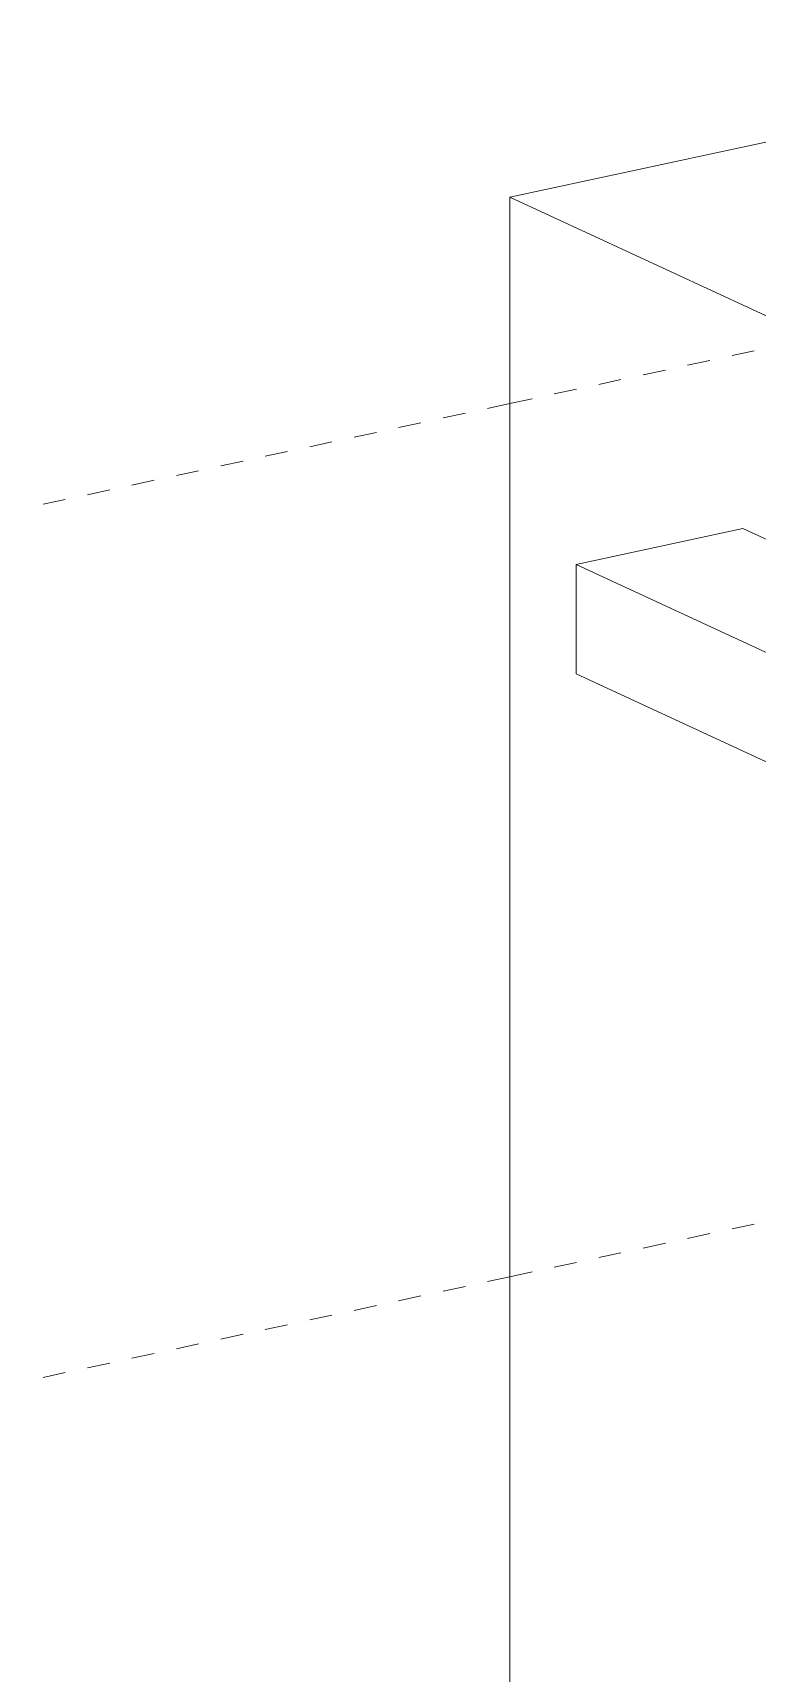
# Model space of a CAD drawing. Header units: metres. Extents: x 63 to 378, y -27 to 78.
# Drawn here: x 362.94 to 366.12, y 11.92 to 19.14 of the extents above; entities that cross this region are included whole.
import ezdxf

# ---------------------------------------------------------------- set-up
doc = ezdxf.new("R2010")
doc.units = ezdxf.units.M
doc.linetypes.add('Centre', pattern=[0.03175, 0.00635, -0.004763, 0.015875, -0.004763])
doc.layers.add('A-FLOR-LEVL', color=7, linetype='Continuous', lineweight=9)
doc.layers.add('M-HVAC-DUCT', color=7, linetype='Continuous', lineweight=18)
doc.layers.add('G-ANNO-SYMB', color=7, linetype='Continuous', lineweight=9, true_color=0x0091c9)

msp = doc.modelspace()

# ---------------------------------------------------------------- linework, layer by layer
at = {"layer": 'A-FLOR-LEVL', "linetype": 'Centre'}
for p, q in [((365.0343, 17.5073), (366.2573, 17.7711)), ((365.0343, 17.5073), (362.9366, 17.0547)), ((365.0343, 13.6664), (368.3871, 14.3897)), ((365.0343, 13.6664), (362.9366, 13.2139))]:
    msp.add_line(p, q, dxfattribs=at)
at = {"layer": 'G-ANNO-SYMB'}
for p in [(368.3871, 19.1381), (365.0343, -16.6203), (368.0724, 17.009)]:
    msp.add_line(p, (365.0343, 18.4148), dxfattribs=at)
at = {"layer": 'M-HVAC-DUCT', "color": 4, "true_color": 0x00ffff}
for p, q in [((365.3256, 16.7997), (366.0598, 16.9581)), ((366.0598, 16.9581), (367.9867, 16.0664)), ((365.3256, 16.3178), (365.3256, 16.7997)), ((365.3256, 16.7997), (367.2526, 15.908)), ((367.2526, 15.426), (365.3256, 16.3178))]:
    msp.add_line(p, q, dxfattribs=at)

doc.saveas('drawing.dxf')
